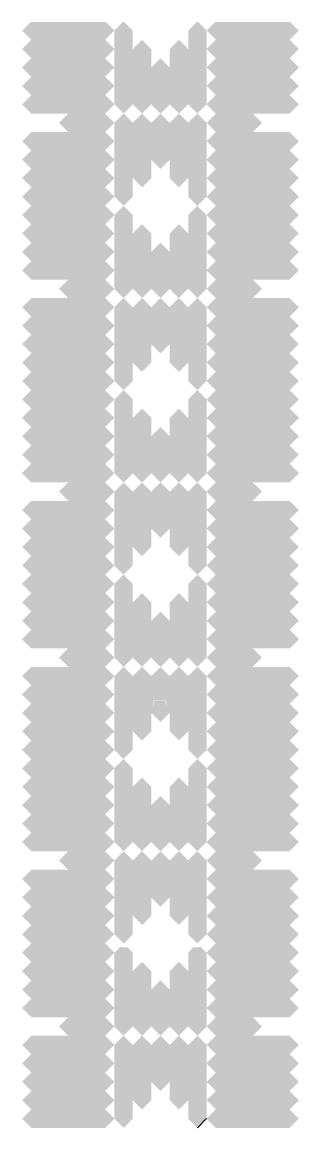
# Model space of a CAD drawing. Header units: millimetres. Extents: x 56222 to 3066687, y -650199 to -121287.
# Drawn here: x 156271 to 156300.6, y -180725.2 to -180607.2 of the extents above; entities that cross this region are included whole.
import ezdxf

# ---------------------------------------------------------------- set-up
doc = ezdxf.new("R2010")
doc.units = ezdxf.units.MM
doc.header["$MEASUREMENT"] = 0
doc.layers.add('XX~SLAB ( BEAM )~ ( DIM )', color=7, linetype='Continuous', lineweight=9)

msp = doc.modelspace()

# ---------------------------------------------------------------- hatches: boundary and pattern name
at = {"layer": 'XX~SLAB ( BEAM )~ ( DIM )', "linetype": 'Continuous', "lineweight": 25, "true_color": 0x99371e, "transparency": 33554531}
h = msp.add_hatch(color=24, dxfattribs=at)
h.dxf.hatch_style = 1
h.paths.add_polyline_path([(156280.885, -180608.089), (156279.981, -180607.185), (156271.949, -180607.185), (156271.045, -180608.089), (156272.029, -180609.073), (156279.901, -180609.073)])
h.paths.add_polyline_path([(156279.901, -180609.073), (156272.029, -180609.073), (156271.045, -180610.057), (156272.029, -180611.041), (156279.901, -180611.041), (156280.885, -180610.057)])
h.paths.add_polyline_path([(156280.885, -180612.025), (156279.901, -180611.041), (156272.029, -180611.041), (156271.045, -180612.025), (156272.029, -180613.009), (156279.901, -180613.009)])
h.paths.add_polyline_path([(156279.901, -180613.009), (156272.029, -180613.009), (156271.045, -180613.993), (156272.029, -180614.977), (156279.901, -180614.977), (156280.885, -180613.993)])
h.paths.add_polyline_path([(156279.901, -180614.977), (156272.029, -180614.977), (156271.045, -180615.961), (156272.029, -180616.945), (156279.901, -180616.945), (156280.885, -180615.961)])
h.paths.add_polyline_path([(156280.885, -180617.929), (156279.901, -180616.945), (156275.965, -180616.945), (156274.981, -180617.929), (156275.965, -180618.913), (156279.901, -180618.913)])
h.paths.add_polyline_path([(156279.901, -180618.913), (156272.029, -180618.913), (156271.045, -180619.897), (156272.029, -180620.881), (156279.901, -180620.881), (156280.885, -180619.897)])
h.paths.add_polyline_path([(156280.885, -180621.865), (156279.901, -180620.881), (156272.029, -180620.881), (156271.045, -180621.865), (156272.029, -180622.849), (156279.901, -180622.849)])
h.paths.add_polyline_path([(156279.901, -180622.849), (156272.029, -180622.849), (156271.045, -180623.833), (156272.029, -180624.817), (156279.901, -180624.817), (156280.885, -180623.833)])
h.paths.add_polyline_path([(156280.885, -180625.801), (156279.901, -180624.817), (156272.029, -180624.817), (156271.045, -180625.801), (156272.029, -180626.785), (156279.901, -180626.785)])
h.paths.add_polyline_path([(156280.885, -180627.769), (156279.901, -180626.785), (156272.029, -180626.785), (156271.045, -180627.769), (156272.029, -180628.753), (156279.901, -180628.753)])
h.paths.add_polyline_path([(156280.885, -180629.737), (156279.901, -180628.753), (156272.029, -180628.753), (156271.045, -180629.737), (156272.029, -180630.721), (156279.901, -180630.721)])
h.paths.add_polyline_path([(156280.885, -180631.705), (156279.901, -180630.721), (156272.029, -180630.721), (156271.045, -180631.705), (156272.029, -180632.689), (156279.901, -180632.689)])
h.paths.add_polyline_path([(156279.901, -180632.689), (156272.029, -180632.689), (156271.045, -180633.673), (156272.029, -180634.657), (156279.901, -180634.657), (156280.885, -180633.673)])
h.paths.add_polyline_path([(156279.901, -180634.657), (156275.965, -180634.657), (156274.981, -180635.641), (156275.965, -180636.625), (156279.901, -180636.625), (156280.885, -180635.641)])
h.paths.add_polyline_path([(156279.901, -180636.625), (156272.029, -180636.625), (156271.045, -180637.609), (156272.029, -180638.593), (156279.901, -180638.593), (156280.885, -180637.609)])
h.paths.add_polyline_path([(156279.901, -180638.593), (156272.029, -180638.593), (156271.045, -180639.577), (156272.029, -180640.561), (156279.901, -180640.561), (156280.885, -180639.577)])
h.paths.add_polyline_path([(156279.901, -180640.561), (156272.029, -180640.561), (156271.045, -180641.545), (156272.029, -180642.529), (156279.901, -180642.529), (156280.885, -180641.545)])
h.paths.add_polyline_path([(156279.901, -180642.529), (156272.029, -180642.529), (156271.045, -180643.513), (156272.029, -180644.497), (156279.901, -180644.497), (156280.885, -180643.513)])
h.paths.add_polyline_path([(156279.901, -180644.497), (156272.029, -180644.497), (156271.045, -180645.481), (156272.029, -180646.465), (156279.901, -180646.465), (156280.885, -180645.481)])
h.paths.add_polyline_path([(156279.901, -180646.465), (156272.029, -180646.465), (156271.045, -180647.449), (156272.029, -180648.433), (156279.901, -180648.433), (156280.885, -180647.449)])
h.paths.add_polyline_path([(156279.901, -180648.433), (156272.029, -180648.433), (156271.045, -180649.417), (156272.029, -180650.401), (156279.901, -180650.401), (156280.885, -180649.417)])
h.paths.add_polyline_path([(156280.885, -180651.385), (156279.901, -180650.401), (156272.029, -180650.401), (156271.045, -180651.385), (156272.029, -180652.369), (156279.901, -180652.369)])
h.paths.add_polyline_path([(156280.885, -180653.353), (156279.901, -180652.369), (156272.029, -180652.369), (156271.045, -180653.353), (156272.029, -180654.337), (156279.901, -180654.337)])
h.paths.add_polyline_path([(156280.885, -180655.321), (156279.901, -180654.337), (156272.029, -180654.337), (156271.045, -180655.321), (156272.029, -180656.305), (156279.901, -180656.305)])
h.paths.add_polyline_path([(156279.901, -180656.305), (156275.965, -180656.305), (156274.981, -180657.289), (156275.965, -180658.273), (156279.901, -180658.273), (156280.885, -180657.289)])
h.paths.add_polyline_path([(156280.885, -180659.257), (156279.901, -180658.273), (156272.029, -180658.273), (156271.045, -180659.257), (156272.029, -180660.241), (156279.901, -180660.241)])
h.paths.add_polyline_path([(156280.885, -180661.225), (156279.901, -180660.241), (156272.029, -180660.241), (156271.045, -180661.225), (156272.029, -180662.209), (156279.901, -180662.209)])
h.paths.add_polyline_path([(156280.885, -180663.193), (156279.901, -180662.209), (156272.029, -180662.209), (156271.045, -180663.193), (156272.029, -180664.177), (156279.901, -180664.177)])
h.paths.add_polyline_path([(156280.885, -180665.161), (156279.901, -180664.177), (156272.029, -180664.177), (156271.045, -180665.161), (156272.029, -180666.145), (156279.901, -180666.145)])
h.paths.add_polyline_path([(156280.885, -180667.129), (156279.901, -180666.145), (156272.029, -180666.145), (156271.045, -180667.129), (156272.029, -180668.113), (156279.901, -180668.113)])
h.paths.add_polyline_path([(156279.901, -180668.113), (156272.029, -180668.113), (156271.045, -180669.097), (156272.029, -180670.081), (156279.901, -180670.081), (156280.885, -180669.097)])
h.paths.add_polyline_path([(156280.885, -180671.065), (156279.901, -180670.081), (156272.029, -180670.081), (156271.045, -180671.065), (156272.029, -180672.049), (156279.901, -180672.049)])
h.paths.add_polyline_path([(156279.901, -180672.049), (156272.029, -180672.049), (156271.045, -180673.033), (156272.029, -180674.017), (156279.901, -180674.017), (156280.885, -180673.033)])
h.paths.add_polyline_path([(156280.885, -180675.001), (156279.901, -180674.017), (156275.965, -180674.017), (156274.981, -180675.001), (156275.965, -180675.985), (156279.901, -180675.985)])
h.paths.add_polyline_path([(156279.901, -180675.985), (156272.029, -180675.985), (156271.045, -180676.969), (156272.029, -180677.953), (156279.901, -180677.953), (156280.885, -180676.969)])
h.paths.add_polyline_path([(156280.885, -180678.937), (156279.901, -180677.953), (156272.029, -180677.953), (156271.045, -180678.937), (156272.029, -180679.921), (156279.901, -180679.921)])
h.paths.add_polyline_path([(156279.901, -180679.921), (156272.029, -180679.921), (156271.045, -180680.905), (156272.029, -180681.889), (156279.901, -180681.889), (156280.885, -180680.905)])
h.paths.add_polyline_path([(156279.901, -180681.889), (156272.029, -180681.889), (156271.045, -180682.873), (156272.029, -180683.857), (156279.901, -180683.857), (156280.885, -180682.873)])
h.paths.add_polyline_path([(156280.885, -180684.841), (156279.901, -180683.857), (156272.029, -180683.857), (156271.045, -180684.841), (156272.029, -180685.825), (156279.901, -180685.825)])
h.paths.add_polyline_path([(156279.901, -180685.825), (156272.029, -180685.825), (156271.045, -180686.809), (156272.029, -180687.793), (156279.901, -180687.793), (156280.885, -180686.809)])
h.paths.add_polyline_path([(156279.901, -180687.793), (156272.029, -180687.793), (156271.045, -180688.777), (156272.029, -180689.761), (156276.211, -180689.761), (156276.211, -180689.683, -0.4142136), (156276.711, -180689.183), (156280.479, -180689.183), (156280.885, -180688.777)])
h.paths.add_polyline_path([(156280.479, -180689.183), (156276.711, -180689.183, 0.4142136), (156276.211, -180689.683), (156276.211, -180689.761), (156279.901, -180689.761)], flags=17)
h.paths.add_polyline_path([(156279.901, -180689.761), (156276.211, -180689.761), (156276.211, -180691.729), (156279.901, -180691.729), (156280.885, -180690.745)])
h.paths.add_polyline_path([(156276.211, -180689.761), (156272.029, -180689.761), (156271.045, -180690.745), (156272.029, -180691.729), (156276.211, -180691.729)])
h.paths.add_polyline_path([(156279.901, -180691.729), (156276.211, -180691.729), (156276.211, -180693.697), (156279.901, -180693.697), (156280.885, -180692.713)])
h.paths.add_polyline_path([(156276.211, -180691.729), (156272.029, -180691.729), (156271.045, -180692.713), (156272.029, -180693.697), (156276.211, -180693.697)])
h.paths.add_polyline_path([(156279.901, -180693.697), (156276.211, -180693.697), (156276.211, -180694.185), (156280.389, -180694.185)])
h.paths.add_polyline_path([(156276.211, -180693.697), (156272.029, -180693.697), (156271.541, -180694.185), (156276.211, -180694.185)])
h.paths.add_polyline_path([(156280.885, -180694.681), (156280.389, -180694.185), (156276.211, -180694.185), (156271.541, -180694.185), (156271.045, -180694.681), (156271.549, -180695.185), (156280.381, -180695.185)])
h.paths.add_polyline_path([(156280.381, -180695.185), (156271.549, -180695.185), (156272.029, -180695.665), (156279.901, -180695.665)])
h.paths.add_polyline_path([(156280.885, -180696.649), (156279.901, -180695.665), (156275.965, -180695.665), (156274.981, -180696.649), (156275.965, -180697.633), (156279.901, -180697.633)])
h.paths.add_polyline_path([(156280.885, -180698.617), (156279.901, -180697.633), (156272.029, -180697.633), (156271.045, -180698.617), (156272.029, -180699.601), (156279.901, -180699.601)])
h.paths.add_polyline_path([(156279.901, -180699.601), (156272.029, -180699.601), (156271.045, -180700.585), (156272.029, -180701.569), (156279.901, -180701.569), (156280.885, -180700.585)])
h.paths.add_polyline_path([(156280.885, -180702.553), (156279.901, -180701.569), (156272.029, -180701.569), (156271.045, -180702.553), (156272.029, -180703.537), (156279.901, -180703.537)])
h.paths.add_polyline_path([(156278.945, -180704.299), (156280.607, -180704.299, -0.0086637), (156280.615, -180704.25), (156279.901, -180703.537), (156272.029, -180703.537), (156271.045, -180704.521), (156272.029, -180705.505), (156279.901, -180705.505), (156280.62, -180704.786, -0.0136585), (156280.607, -180704.709), (156278.945, -180704.709)])
h.paths.add_polyline_path([(156279.901, -180705.505), (156272.029, -180705.505), (156271.045, -180706.489), (156272.029, -180707.473), (156279.901, -180707.473), (156280.885, -180706.489)])
h.paths.add_polyline_path([(156280.885, -180708.457), (156279.901, -180707.473), (156272.029, -180707.473), (156271.045, -180708.457), (156272.029, -180709.441), (156279.901, -180709.441)])
h.paths.add_polyline_path([(156279.901, -180709.441), (156272.029, -180709.441), (156271.045, -180710.425), (156272.029, -180711.409), (156279.901, -180711.409), (156280.885, -180710.425)])
h.paths.add_polyline_path([(156282.853, -180608.089), (156281.949, -180607.185), (156281.789, -180607.185), (156280.885, -180608.089), (156280.885, -180615.961), (156281.869, -180616.945), (156282.853, -180615.961)])
h.paths.add_polyline_path([(156284.821, -180610.057), (156283.837, -180609.073), (156282.853, -180610.057), (156282.853, -180615.961), (156283.837, -180616.945), (156284.821, -180615.961)])
h.paths.add_polyline_path([(156286.789, -180612.025), (156285.805, -180611.041), (156284.821, -180612.025), (156284.821, -180615.961), (156285.805, -180616.945), (156286.789, -180615.961)])
h.paths.add_polyline_path([(156288.757, -180610.057), (156287.773, -180609.073), (156286.789, -180610.057), (156286.789, -180615.961), (156287.773, -180616.945), (156288.757, -180615.961)])
h.paths.add_polyline_path([(156290.725, -180608.089), (156289.821, -180607.185), (156289.661, -180607.185), (156288.757, -180608.089), (156288.757, -180615.961), (156289.741, -180616.945), (156290.725, -180615.961)])
h.paths.add_polyline_path([(156299.661, -180607.185), (156291.629, -180607.185), (156290.725, -180608.089), (156291.709, -180609.073), (156299.581, -180609.073), (156300.565, -180608.089)])
h.paths.add_polyline_path([(156300.565, -180610.057), (156299.581, -180609.073), (156291.709, -180609.073), (156290.725, -180610.057), (156291.709, -180611.041), (156299.581, -180611.041)])
h.paths.add_polyline_path([(156299.581, -180611.041), (156291.709, -180611.041), (156290.725, -180612.025), (156291.709, -180613.009), (156299.581, -180613.009), (156300.565, -180612.025)])
h.paths.add_polyline_path([(156300.565, -180613.993), (156299.581, -180613.009), (156291.709, -180613.009), (156290.725, -180613.993), (156291.709, -180614.977), (156299.581, -180614.977)])
h.paths.add_polyline_path([(156299.581, -180614.977), (156291.709, -180614.977), (156290.725, -180615.961), (156291.709, -180616.945), (156299.581, -180616.945), (156300.565, -180615.961)])
h.paths.add_polyline_path([(156295.645, -180616.945), (156291.709, -180616.945), (156290.725, -180617.929), (156291.709, -180618.913), (156295.645, -180618.913), (156296.629, -180617.929)])
h.paths.add_polyline_path([(156300.565, -180619.897), (156299.581, -180618.913), (156291.709, -180618.913), (156290.725, -180619.897), (156291.709, -180620.881), (156299.581, -180620.881)])
h.paths.add_polyline_path([(156299.581, -180620.881), (156291.709, -180620.881), (156290.725, -180621.865), (156291.709, -180622.849), (156299.581, -180622.849), (156300.565, -180621.865)])
h.paths.add_polyline_path([(156299.581, -180622.849), (156291.709, -180622.849), (156290.725, -180623.833), (156291.709, -180624.817), (156299.581, -180624.817), (156300.565, -180623.833)])
h.paths.add_polyline_path([(156290.725, -180617.929), (156289.741, -180616.945), (156288.757, -180617.929), (156288.757, -180625.801), (156289.741, -180626.785), (156290.725, -180625.801)])
h.paths.add_polyline_path([(156288.757, -180617.929), (156287.773, -180616.945), (156286.789, -180617.929), (156286.789, -180623.833), (156287.773, -180624.817), (156288.757, -180623.833)])
h.paths.add_polyline_path([(156286.789, -180617.929), (156285.805, -180616.945), (156284.821, -180617.929), (156284.821, -180621.865), (156285.805, -180622.849), (156286.789, -180621.865)])
h.paths.add_polyline_path([(156284.821, -180617.929), (156283.837, -180616.945), (156282.853, -180617.929), (156282.853, -180623.833), (156283.837, -180624.817), (156284.821, -180623.833)])
h.paths.add_polyline_path([(156282.853, -180617.929), (156281.869, -180616.945), (156280.885, -180617.929), (156280.885, -180625.801), (156281.869, -180626.785), (156282.853, -180625.801)])
h.paths.add_polyline_path([(156282.853, -180627.769), (156281.869, -180626.785), (156280.885, -180627.769), (156280.885, -180635.641), (156281.869, -180636.625), (156282.853, -180635.641)])
h.paths.add_polyline_path([(156284.821, -180629.737), (156283.837, -180628.753), (156282.853, -180629.737), (156282.853, -180635.641), (156283.837, -180636.625), (156284.821, -180635.641)])
h.paths.add_polyline_path([(156286.789, -180631.705), (156285.805, -180630.721), (156284.821, -180631.705), (156284.821, -180635.641), (156285.805, -180636.625), (156286.789, -180635.641)])
h.paths.add_polyline_path([(156288.757, -180629.737), (156287.773, -180628.753), (156286.789, -180629.737), (156286.789, -180635.641), (156287.773, -180636.625), (156288.757, -180635.641)])
h.paths.add_polyline_path([(156290.725, -180627.769), (156289.741, -180626.785), (156288.757, -180627.769), (156288.757, -180635.641), (156289.741, -180636.625), (156290.725, -180635.641)])
h.paths.add_polyline_path([(156300.565, -180625.801), (156299.581, -180624.817), (156291.709, -180624.817), (156290.725, -180625.801), (156291.709, -180626.785), (156299.581, -180626.785)])
h.paths.add_polyline_path([(156299.581, -180626.785), (156291.709, -180626.785), (156290.725, -180627.769), (156291.709, -180628.753), (156299.581, -180628.753), (156300.565, -180627.769)])
h.paths.add_polyline_path([(156300.565, -180629.737), (156299.581, -180628.753), (156291.709, -180628.753), (156290.725, -180629.737), (156291.709, -180630.721), (156299.581, -180630.721)])
h.paths.add_polyline_path([(156299.581, -180630.721), (156291.709, -180630.721), (156290.725, -180631.705), (156291.709, -180632.689), (156299.581, -180632.689), (156300.565, -180631.705)])
h.paths.add_polyline_path([(156299.581, -180632.689), (156291.709, -180632.689), (156290.725, -180633.673), (156291.709, -180634.657), (156299.581, -180634.657), (156300.565, -180633.673)])
h.paths.add_polyline_path([(156295.645, -180634.657), (156291.709, -180634.657), (156290.725, -180635.641), (156291.709, -180636.625), (156295.645, -180636.625), (156296.629, -180635.641)])
h.paths.add_polyline_path([(156299.581, -180636.625), (156291.709, -180636.625), (156290.725, -180637.609), (156291.709, -180638.593), (156299.581, -180638.593), (156300.565, -180637.609)])
h.paths.add_polyline_path([(156290.725, -180637.609), (156289.741, -180636.625), (156288.757, -180637.609), (156288.757, -180645.481), (156289.741, -180646.465), (156290.725, -180645.481)])
h.paths.add_polyline_path([(156288.757, -180637.609), (156287.773, -180636.625), (156286.789, -180637.609), (156286.789, -180643.513), (156287.773, -180644.497), (156288.757, -180643.513)])
h.paths.add_polyline_path([(156286.789, -180637.609), (156285.805, -180636.625), (156284.821, -180637.609), (156284.821, -180641.545), (156285.805, -180642.529), (156286.789, -180641.545)])
h.paths.add_polyline_path([(156284.821, -180637.609), (156283.837, -180636.625), (156282.853, -180637.609), (156282.853, -180643.513), (156283.837, -180644.497), (156284.821, -180643.513)])
h.paths.add_polyline_path([(156282.853, -180637.609), (156281.869, -180636.625), (156280.885, -180637.609), (156280.885, -180645.481), (156281.869, -180646.465), (156282.853, -180645.481)])
h.paths.add_polyline_path([(156282.853, -180647.449), (156281.869, -180646.465), (156280.885, -180647.449), (156280.885, -180655.321), (156281.869, -180656.305), (156282.853, -180655.321)])
h.paths.add_polyline_path([(156284.821, -180649.417), (156283.837, -180648.433), (156282.853, -180649.417), (156282.853, -180655.321), (156283.837, -180656.305), (156284.821, -180655.321)])
h.paths.add_polyline_path([(156286.789, -180651.385), (156285.805, -180650.401), (156284.821, -180651.385), (156284.821, -180655.321), (156285.805, -180656.305), (156286.789, -180655.321)])
h.paths.add_polyline_path([(156288.757, -180649.417), (156287.773, -180648.433), (156286.789, -180649.417), (156286.789, -180655.321), (156287.773, -180656.305), (156288.757, -180655.321)])
h.paths.add_polyline_path([(156290.725, -180647.449), (156289.741, -180646.465), (156288.757, -180647.449), (156288.757, -180655.321), (156289.741, -180656.305), (156290.725, -180655.321)])
h.paths.add_polyline_path([(156300.565, -180639.577), (156299.581, -180638.593), (156291.709, -180638.593), (156290.725, -180639.577), (156291.709, -180640.561), (156299.581, -180640.561)])
h.paths.add_polyline_path([(156300.565, -180641.545), (156299.581, -180640.561), (156291.709, -180640.561), (156290.725, -180641.545), (156291.709, -180642.529), (156299.581, -180642.529)])
h.paths.add_polyline_path([(156299.581, -180642.529), (156291.709, -180642.529), (156290.725, -180643.513), (156291.709, -180644.497), (156299.581, -180644.497), (156300.565, -180643.513)])
h.paths.add_polyline_path([(156299.581, -180644.497), (156291.709, -180644.497), (156290.725, -180645.481), (156291.709, -180646.465), (156299.581, -180646.465), (156300.565, -180645.481)])
h.paths.add_polyline_path([(156299.581, -180646.465), (156291.709, -180646.465), (156290.725, -180647.449), (156291.709, -180648.433), (156299.581, -180648.433), (156300.565, -180647.449)])
h.paths.add_polyline_path([(156299.581, -180648.433), (156291.709, -180648.433), (156290.725, -180649.417), (156291.709, -180650.401), (156299.581, -180650.401), (156300.565, -180649.417)])
h.paths.add_polyline_path([(156300.565, -180651.385), (156299.581, -180650.401), (156291.709, -180650.401), (156290.725, -180651.385), (156291.709, -180652.369), (156299.581, -180652.369)])
h.paths.add_polyline_path([(156300.565, -180653.353), (156299.581, -180652.369), (156291.709, -180652.369), (156290.725, -180653.353), (156291.709, -180654.337), (156299.581, -180654.337)])
h.paths.add_polyline_path([(156299.581, -180654.337), (156291.709, -180654.337), (156290.725, -180655.321), (156291.709, -180656.305), (156299.581, -180656.305), (156300.565, -180655.321)])
h.paths.add_polyline_path([(156296.629, -180657.289), (156295.645, -180656.305), (156291.709, -180656.305), (156290.725, -180657.289), (156291.709, -180658.273), (156295.645, -180658.273)])
h.paths.add_polyline_path([(156290.725, -180657.289), (156289.741, -180656.305), (156288.757, -180657.289), (156288.757, -180665.161), (156289.741, -180666.145), (156290.725, -180665.161)])
h.paths.add_polyline_path([(156288.757, -180657.289), (156287.773, -180656.305), (156286.789, -180657.289), (156286.789, -180663.193), (156287.773, -180664.177), (156288.757, -180663.193)])
h.paths.add_polyline_path([(156286.789, -180657.289), (156285.805, -180656.305), (156284.821, -180657.289), (156284.821, -180661.225), (156285.805, -180662.209), (156286.789, -180661.225)])
h.paths.add_polyline_path([(156284.821, -180657.289), (156283.837, -180656.305), (156282.853, -180657.289), (156282.853, -180663.193), (156283.837, -180664.177), (156284.821, -180663.193)])
h.paths.add_polyline_path([(156282.853, -180657.289), (156281.869, -180656.305), (156280.885, -180657.289), (156280.885, -180665.161), (156281.869, -180666.145), (156282.853, -180665.161)])
h.paths.add_polyline_path([(156282.853, -180667.129), (156281.869, -180666.145), (156280.885, -180667.129), (156280.885, -180675.001), (156281.869, -180675.985), (156282.853, -180675.001)])
h.paths.add_polyline_path([(156284.821, -180669.097), (156283.837, -180668.113), (156282.853, -180669.097), (156282.853, -180675.001), (156283.837, -180675.985), (156284.821, -180675.001)])
h.paths.add_polyline_path([(156286.789, -180671.065), (156285.805, -180670.081), (156284.821, -180671.065), (156284.821, -180675.001), (156285.805, -180675.985), (156286.789, -180675.001)])
h.paths.add_polyline_path([(156288.757, -180669.097), (156287.773, -180668.113), (156286.789, -180669.097), (156286.789, -180675.001), (156287.773, -180675.985), (156288.757, -180675.001)])
h.paths.add_polyline_path([(156290.725, -180667.129), (156289.741, -180666.145), (156288.757, -180667.129), (156288.757, -180675.001), (156289.741, -180675.985), (156290.725, -180675.001)])
h.paths.add_polyline_path([(156300.565, -180659.257), (156299.581, -180658.273), (156291.709, -180658.273), (156290.725, -180659.257), (156291.709, -180660.241), (156299.581, -180660.241)])
h.paths.add_polyline_path([(156299.581, -180662.209), (156291.709, -180662.209), (156290.725, -180663.193), (156291.709, -180664.177), (156299.581, -180664.177), (156300.565, -180663.193)])
h.paths.add_polyline_path([(156300.565, -180661.225), (156299.581, -180660.241), (156291.709, -180660.241), (156290.725, -180661.225), (156291.709, -180662.209), (156299.581, -180662.209)])
h.paths.add_polyline_path([(156299.581, -180664.177), (156291.709, -180664.177), (156290.725, -180665.161), (156291.709, -180666.145), (156299.581, -180666.145), (156300.565, -180665.161)])
h.paths.add_polyline_path([(156300.565, -180667.129), (156299.581, -180666.145), (156291.709, -180666.145), (156290.725, -180667.129), (156291.709, -180668.113), (156299.581, -180668.113)])
h.paths.add_polyline_path([(156300.565, -180669.097), (156299.581, -180668.113), (156291.709, -180668.113), (156290.725, -180669.097), (156291.709, -180670.081), (156299.581, -180670.081)])
h.paths.add_polyline_path([(156299.581, -180670.081), (156291.709, -180670.081), (156290.725, -180671.065), (156291.709, -180672.049), (156299.581, -180672.049), (156300.565, -180671.065)])
h.paths.add_polyline_path([(156300.565, -180673.033), (156299.581, -180672.049), (156291.709, -180672.049), (156290.725, -180673.033), (156291.709, -180674.017), (156299.581, -180674.017)])
h.paths.add_polyline_path([(156295.645, -180674.017), (156291.709, -180674.017), (156290.725, -180675.001), (156291.709, -180675.985), (156295.645, -180675.985), (156296.629, -180675.001)])
h.paths.add_polyline_path([(156299.581, -180675.985), (156291.709, -180675.985), (156290.725, -180676.969), (156291.709, -180677.953), (156299.581, -180677.953), (156300.565, -180676.969)])
h.paths.add_polyline_path([(156300.565, -180678.937), (156299.581, -180677.953), (156291.709, -180677.953), (156290.725, -180678.937), (156291.709, -180679.921), (156299.581, -180679.921)])
h.paths.add_polyline_path([(156299.581, -180679.921), (156291.709, -180679.921), (156290.725, -180680.905), (156291.709, -180681.889), (156299.581, -180681.889), (156300.565, -180680.905)])
h.paths.add_polyline_path([(156299.581, -180681.889), (156291.709, -180681.889), (156290.725, -180682.873), (156291.709, -180683.857), (156299.581, -180683.857), (156300.565, -180682.873)])
h.paths.add_polyline_path([(156299.581, -180683.857), (156291.709, -180683.857), (156290.725, -180684.841), (156291.709, -180685.825), (156299.581, -180685.825), (156300.565, -180684.841)])
h.paths.add_polyline_path([(156290.725, -180676.969), (156289.741, -180675.985), (156288.757, -180676.969), (156288.757, -180684.841), (156289.741, -180685.825), (156290.725, -180684.841)])
h.paths.add_polyline_path([(156288.757, -180676.969), (156287.773, -180675.985), (156286.789, -180676.969), (156286.789, -180682.873), (156287.773, -180683.857), (156288.757, -180682.873)])
h.paths.add_polyline_path([(156286.789, -180676.969), (156285.805, -180675.985), (156284.821, -180676.969), (156284.821, -180680.905), (156285.805, -180681.889), (156286.789, -180680.905)])
h.paths.add_polyline_path([(156286.336, -180680.956), (156286.335, -180680.968), (156286.37, -180680.968), (156286.388, -180680.956)], flags=16)
h.paths.add_polyline_path([(156286.37, -180680.968), (156286.353, -180680.971, 0.2626971), (156286.402, -180680.962), (156286.402, -180680.954, -0.2017647)], flags=16)
h.paths.add_polyline_path([(156285.067, -180680.956), (156285.067, -180680.956), (156285.066, -180680.926, 0.9772526)], flags=16)
h.paths.add_polyline_path([(156286.402, -180680.317, 0.0136541), (156286.402, -180680.316), (156286.366, -180679.656), (156286.366, -180679.656, 0.4131016), (156286.351, -180679.641), (156285.103, -180679.641, 1.0019009), (156285.103, -180679.67), (156285.088, -180679.656), (156285.052, -180680.316, 0.0136541), (156285.052, -180680.317), (156285.039, -180680.922, 0.4142136), (156285.085, -180680.968), (156285.12, -180680.974), (156285.085, -180680.968, -0.1370041), (156285.061, -180680.961, -0.9787493), (156285.032, -180680.961), (156285.032, -180679.584), (156286.423, -180679.584)], flags=16)
h.paths.add_polyline_path([(156286.415, -180679.612, -0.1282465), (156286.421, -180679.637), (156286.421, -180680.922), (156286.415, -180680.922), (156286.415, -180679.637, 0.4142136), (156286.37, -180679.592), (156285.085, -180679.592, 0.4142136), (156285.039, -180679.637), (156285.033, -180680.922), (156285.039, -180679.637, -0.1370041), (156285.046, -180679.614, -1.7434418), (156285.059, -180679.592, -0.1282465), (156285.085, -180679.586), (156286.37, -180679.592, -0.1370041), (156286.393, -180679.598, -1.7434418)], flags=16)
h.paths.add_polyline_path([(156284.821, -180676.969), (156283.837, -180675.985), (156282.853, -180676.969), (156282.853, -180682.873), (156283.837, -180683.857), (156284.821, -180682.873)])
h.paths.add_polyline_path([(156282.853, -180676.969), (156281.869, -180675.985), (156280.885, -180676.969), (156280.885, -180684.841), (156281.869, -180685.825), (156282.853, -180684.841)])
h.paths.add_polyline_path([(156282.853, -180686.809), (156281.869, -180685.825), (156280.885, -180686.809), (156280.885, -180689.183), (156282.853, -180689.183)])
h.paths.add_polyline_path([(156283.837, -180687.793), (156282.853, -180688.777), (156282.853, -180689.183), (156284.821, -180689.183), (156284.821, -180688.777)])
h.paths.add_polyline_path([(156284.821, -180689.183), (156282.853, -180689.183), (156282.853, -180694.185), (156284.821, -180694.185)])
h.paths.add_polyline_path([(156282.853, -180689.183), (156280.885, -180689.183), (156280.885, -180694.185), (156282.853, -180694.185)])
h.paths.add_polyline_path([(156286.789, -180690.745), (156285.805, -180689.761), (156284.821, -180690.745), (156284.821, -180694.185), (156286.789, -180694.185)])
h.paths.add_polyline_path([(156288.757, -180689.183), (156286.789, -180689.183), (156286.789, -180694.185), (156288.757, -180694.185)])
h.paths.add_polyline_path([(156287.773, -180687.793), (156286.789, -180688.777), (156286.789, -180689.183), (156288.757, -180689.183), (156288.757, -180688.777)])
h.paths.add_polyline_path([(156290.725, -180686.809), (156289.741, -180685.825), (156288.757, -180686.809), (156288.757, -180689.183), (156290.725, -180689.183)])
h.paths.add_polyline_path([(156290.725, -180689.183), (156288.757, -180689.183), (156288.757, -180694.185), (156290.725, -180694.185)])
h.paths.add_polyline_path([(156299.581, -180685.825), (156291.709, -180685.825), (156290.725, -180686.809), (156291.709, -180687.793), (156299.581, -180687.793), (156300.565, -180686.809)])
h.paths.add_polyline_path([(156300.565, -180688.777), (156299.581, -180687.793), (156291.709, -180687.793), (156290.725, -180688.777), (156291.131, -180689.183), (156294.744, -180689.183, -0.4142136), (156295.244, -180689.683), (156295.244, -180689.761), (156299.581, -180689.761)])
h.paths.add_polyline_path([(156294.744, -180689.183), (156291.131, -180689.183), (156291.709, -180689.761), (156295.244, -180689.761), (156295.244, -180689.683, 0.4142136)], flags=17)
h.paths.add_polyline_path([(156295.244, -180689.761), (156291.709, -180689.761), (156290.725, -180690.745), (156291.709, -180691.729), (156295.244, -180691.729)])
h.paths.add_polyline_path([(156300.565, -180690.745), (156299.581, -180689.761), (156295.244, -180689.761), (156295.244, -180691.729), (156299.581, -180691.729)])
h.paths.add_polyline_path([(156299.581, -180691.729), (156295.244, -180691.729), (156295.244, -180693.697), (156299.581, -180693.697), (156300.565, -180692.713)])
h.paths.add_polyline_path([(156295.244, -180691.729), (156291.709, -180691.729), (156290.725, -180692.713), (156291.709, -180693.697), (156295.244, -180693.697)])
h.paths.add_polyline_path([(156295.244, -180693.697), (156291.709, -180693.697), (156291.221, -180694.185), (156295.244, -180694.185)])
h.paths.add_polyline_path([(156299.581, -180693.697), (156295.244, -180693.697), (156295.244, -180694.185), (156300.069, -180694.185)])
h.paths.add_polyline_path([(156300.069, -180694.185), (156291.221, -180694.185), (156290.725, -180694.681), (156291.229, -180695.185), (156300.061, -180695.185), (156300.565, -180694.681)])
h.paths.add_polyline_path([(156288.757, -180694.681), (156288.757, -180694.185), (156286.789, -180694.185), (156286.789, -180694.681), (156287.293, -180695.185), (156288.253, -180695.185)])
h.paths.add_polyline_path([(156288.253, -180695.185), (156287.293, -180695.185), (156287.773, -180695.665)])
h.paths.add_polyline_path([(156290.725, -180694.681), (156290.725, -180694.185), (156288.757, -180694.185), (156288.757, -180694.681), (156289.261, -180695.185), (156290.221, -180695.185)])
h.paths.add_polyline_path([(156290.221, -180695.185), (156289.261, -180695.185), (156289.741, -180695.665)])
h.paths.add_polyline_path([(156286.789, -180694.681), (156286.789, -180694.185), (156284.821, -180694.185), (156284.821, -180694.681), (156285.325, -180695.185), (156286.285, -180695.185)])
h.paths.add_polyline_path([(156286.285, -180695.185), (156285.325, -180695.185), (156285.805, -180695.665)])
h.paths.add_polyline_path([(156284.821, -180694.681), (156284.821, -180694.185), (156282.853, -180694.185), (156282.853, -180694.681), (156283.357, -180695.185), (156284.317, -180695.185)])
h.paths.add_polyline_path([(156284.317, -180695.185), (156283.357, -180695.185), (156283.837, -180695.665)])
h.paths.add_polyline_path([(156282.853, -180694.681), (156282.853, -180694.185), (156280.885, -180694.185), (156280.885, -180694.681), (156281.389, -180695.185), (156282.349, -180695.185)])
h.paths.add_polyline_path([(156282.349, -180695.185), (156281.389, -180695.185), (156281.869, -180695.665)])
h.paths.add_polyline_path([(156282.853, -180696.649), (156281.869, -180695.665), (156280.885, -180696.649), (156280.885, -180703.637, -0.4054392), (156282.853, -180703.343)])
h.paths.add_polyline_path([(156284.821, -180696.649), (156283.837, -180695.665), (156282.853, -180696.649), (156282.853, -180702.553), (156283.837, -180703.537), (156284.821, -180702.553)])
h.paths.add_polyline_path([(156286.491, -180696.35), (156285.805, -180695.665), (156284.98, -180696.49), (156285.008, -180700.772), (156285.805, -180701.569), (156286.52, -180700.854)])
h.paths.add_polyline_path([(156286.789, -180696.649), (156286.491, -180696.35), (156286.52, -180700.854), (156286.789, -180700.585)])
h.paths.add_polyline_path([(156284.98, -180696.49), (156284.821, -180696.649), (156284.821, -180700.585), (156285.008, -180700.772)])
h.paths.add_polyline_path([(156288.757, -180696.649), (156287.773, -180695.665), (156286.789, -180696.649), (156286.789, -180702.553), (156287.773, -180703.537), (156288.757, -180702.553)])
h.paths.add_polyline_path([(156290.725, -180696.649), (156289.741, -180695.665), (156288.757, -180696.649), (156288.757, -180703.343, -0.4054392), (156290.725, -180703.637)])
h.paths.add_polyline_path([(156295.645, -180695.665), (156291.709, -180695.665), (156290.725, -180696.649), (156291.709, -180697.633), (156295.645, -180697.633), (156296.629, -180696.649)])
h.paths.add_polyline_path([(156300.061, -180695.185), (156291.229, -180695.185), (156291.709, -180695.665), (156299.581, -180695.665)])
h.paths.add_polyline_path([(156299.581, -180697.633), (156291.709, -180697.633), (156290.725, -180698.617), (156291.709, -180699.601), (156299.581, -180699.601), (156300.565, -180698.617)])
h.paths.add_polyline_path([(156300.565, -180700.585), (156299.581, -180699.601), (156291.709, -180699.601), (156290.725, -180700.585), (156291.709, -180701.569), (156299.581, -180701.569)])
h.paths.add_polyline_path([(156300.565, -180702.553), (156299.581, -180701.569), (156291.709, -180701.569), (156290.725, -180702.553), (156291.709, -180703.537), (156299.581, -180703.537)])
h.paths.add_polyline_path([(156300.565, -180704.521), (156299.581, -180703.537), (156291.709, -180703.537), (156290.995, -180704.25, -0.0086637), (156291.003, -180704.299), (156292.665, -180704.299), (156292.665, -180704.709), (156291.003, -180704.709, -0.0136585), (156290.99, -180704.786), (156291.709, -180705.505), (156299.581, -180705.505)])
h.paths.add_polyline_path([(156299.581, -180705.505), (156291.709, -180705.505), (156290.725, -180706.489), (156291.709, -180707.473), (156299.581, -180707.473), (156300.565, -180706.489)])
h.paths.add_polyline_path([(156299.581, -180707.473), (156291.709, -180707.473), (156290.725, -180708.457), (156291.709, -180709.441), (156299.581, -180709.441), (156300.565, -180708.457)])
h.paths.add_polyline_path([(156300.565, -180710.425), (156299.581, -180709.441), (156291.709, -180709.441), (156290.725, -180710.425), (156291.709, -180711.409), (156299.581, -180711.409)])
h.paths.add_polyline_path([(156299.581, -180711.409), (156291.709, -180711.409), (156290.725, -180712.393), (156291.709, -180713.377), (156299.581, -180713.377), (156300.565, -180712.393)])
h.paths.add_polyline_path([(156295.645, -180713.377), (156291.709, -180713.377), (156290.725, -180714.361), (156291.709, -180715.345), (156295.645, -180715.345), (156296.629, -180714.361)])
h.paths.add_polyline_path([(156290.725, -180706.489), (156290.082, -180705.845, -0.1333291), (156289.336, -180705.91), (156288.757, -180706.489), (156288.757, -180708.457), (156288.757, -180714.361), (156289.741, -180715.345), (156290.725, -180714.361)])
h.paths.add_polyline_path([(156288.757, -180708.457), (156287.773, -180707.473), (156286.789, -180708.457), (156286.789, -180714.361), (156287.773, -180715.345), (156288.757, -180714.361)])
h.paths.add_polyline_path([(156286.789, -180710.425), (156285.805, -180709.441), (156284.821, -180710.425), (156284.821, -180714.361), (156285.805, -180715.345), (156286.789, -180714.361)])
h.paths.add_polyline_path([(156284.821, -180708.457), (156283.837, -180707.473), (156282.853, -180708.457), (156282.853, -180714.361), (156283.837, -180715.345), (156284.821, -180714.361)])
h.paths.add_polyline_path([(156282.853, -180706.489), (156282.274, -180705.91, -0.1333291), (156281.528, -180705.845), (156280.885, -180706.489), (156280.885, -180714.361), (156281.869, -180715.345), (156282.853, -180714.361)])
h.paths.add_polyline_path([(156288.757, -180703.343), (156288.757, -180703.721, -0.6153345), (156290.714, -180704.299), (156290.725, -180704.299), (156290.725, -180703.637, 0.4054392)])
h.paths.add_polyline_path([(156288.757, -180703.721), (156288.757, -180704.521), (156289.741, -180705.505), (156290.537, -180704.709), (156289.589, -180704.709), (156289.589, -180704.299), (156290.714, -180704.299, 0.6153345)])
h.paths.add_polyline_path([(156280.885, -180703.637), (156280.885, -180704.299), (156280.896, -180704.299, -0.6153345), (156282.853, -180703.721), (156282.853, -180703.343, 0.4054392)])
h.paths.add_polyline_path([(156282.853, -180703.721, 0.6153345), (156280.896, -180704.299), (156282.021, -180704.299), (156282.021, -180704.709), (156281.073, -180704.709), (156281.869, -180705.505), (156282.853, -180704.521)])
h.paths.add_polyline_path([(156280.592, -180704.504, -0.0359838), (156280.607, -180704.299), (156278.945, -180704.299), (156278.945, -180704.709), (156280.607, -180704.709, -0.0359838)], flags=17)
h.paths.add_polyline_path([(156280.878, -180704.528, -0.0031607), (156280.878, -180704.513), (156280.663, -180704.299), (156280.607, -180704.299, 0.0359838), (156280.592, -180704.504, 0.0359838), (156280.607, -180704.709), (156280.697, -180704.709)])
h.paths.add_polyline_path([(156282.021, -180704.299), (156280.896, -180704.299, 0.0166492), (156280.885, -180704.375), (156280.885, -180704.521), (156281.073, -180704.709), (156282.021, -180704.709)])
h.paths.add_polyline_path([(156290.725, -180704.521), (156290.725, -180704.375, 0.0166492), (156290.714, -180704.299), (156289.589, -180704.299), (156289.589, -180704.709), (156290.537, -180704.709)])
h.paths.add_polyline_path([(156292.665, -180704.299), (156291.003, -180704.299, -0.0359838), (156291.018, -180704.504, -0.0359838), (156291.003, -180704.709), (156292.665, -180704.709)], flags=17)
h.paths.add_polyline_path([(156291.018, -180704.504, 0.0359838), (156291.003, -180704.299), (156290.947, -180704.299), (156290.732, -180704.513, -0.0031607), (156290.732, -180704.528), (156290.913, -180704.709), (156291.003, -180704.709, 0.0359838)])
h.paths.add_polyline_path([(156291.003, -180704.709), (156290.913, -180704.709), (156290.99, -180704.786, 0.0136585)])
h.paths.add_polyline_path([(156280.697, -180704.709), (156280.607, -180704.709, 0.0136585), (156280.62, -180704.786)])
h.paths.add_polyline_path([(156280.615, -180704.25, 0.0086637), (156280.607, -180704.299), (156280.663, -180704.299)])
h.paths.add_polyline_path([(156300.565, -180724.201), (156299.581, -180723.217), (156291.709, -180723.217), (156290.725, -180724.201), (156291.709, -180725.185), (156299.581, -180725.185)])
h.paths.add_polyline_path([(156300.565, -180722.233), (156299.581, -180721.249), (156291.709, -180721.249), (156290.725, -180722.233), (156291.709, -180723.217), (156299.581, -180723.217)])
h.paths.add_polyline_path([(156300.565, -180720.265), (156299.581, -180719.281), (156291.709, -180719.281), (156290.725, -180720.265), (156291.709, -180721.249), (156299.581, -180721.249)])
h.paths.add_polyline_path([(156290.725, -180718.994), (156288.757, -180718.994), (156288.757, -180724.201), (156289.741, -180725.185), (156290.725, -180724.201)])
h.paths.add_polyline_path([(156288.757, -180718.994), (156286.789, -180718.994), (156286.789, -180722.233), (156287.773, -180723.217), (156288.757, -180722.233)])
h.paths.add_polyline_path([(156286.789, -180718.994), (156284.821, -180718.994), (156284.821, -180720.265), (156285.805, -180721.249), (156286.789, -180720.265)])
h.paths.add_polyline_path([(156284.821, -180718.994), (156282.853, -180718.994), (156282.853, -180722.233), (156283.837, -180723.217), (156284.821, -180722.233)])
h.paths.add_polyline_path([(156282.853, -180718.994), (156280.885, -180718.994), (156280.885, -180724.201), (156281.869, -180725.185), (156282.853, -180724.201)])
h.paths.add_polyline_path([(156279.901, -180723.217), (156272.029, -180723.217), (156271.045, -180724.201), (156272.029, -180725.185), (156279.901, -180725.185), (156280.885, -180724.201)])
h.paths.add_polyline_path([(156280.885, -180722.233), (156279.901, -180721.249), (156272.029, -180721.249), (156271.045, -180722.233), (156272.029, -180723.217), (156279.901, -180723.217)])
h.paths.add_polyline_path([(156280.885, -180720.265), (156279.901, -180719.281), (156272.029, -180719.281), (156271.045, -180720.265), (156272.029, -180721.249), (156279.901, -180721.249)])
h.paths.add_polyline_path([(156280.188, -180718.994), (156271.742, -180718.994), (156272.029, -180719.281), (156279.901, -180719.281)])
h.paths.add_polyline_path([(156279.901, -180717.313), (156272.029, -180717.313), (156271.045, -180718.297), (156271.742, -180718.994), (156280.188, -180718.994), (156280.885, -180718.297)])
h.paths.add_polyline_path([(156282.853, -180716.329), (156281.869, -180715.345), (156280.885, -180716.329), (156280.885, -180718.994), (156282.853, -180718.994)])
h.paths.add_polyline_path([(156284.821, -180716.329), (156283.837, -180715.345), (156282.853, -180716.329), (156282.853, -180718.994), (156284.821, -180718.994)])
h.paths.add_polyline_path([(156286.789, -180716.329), (156285.805, -180715.345), (156284.821, -180716.329), (156284.821, -180718.994), (156286.789, -180718.994)])
h.paths.add_polyline_path([(156288.757, -180716.329), (156287.773, -180715.345), (156286.789, -180716.329), (156286.789, -180718.994), (156288.757, -180718.994)])
h.paths.add_polyline_path([(156290.725, -180716.329), (156289.741, -180715.345), (156288.757, -180716.329), (156288.757, -180718.994), (156290.725, -180718.994)])
h.paths.add_polyline_path([(156299.581, -180717.313), (156291.709, -180717.313), (156290.725, -180718.297), (156291.422, -180718.994), (156299.868, -180718.994), (156300.565, -180718.297)])
h.paths.add_polyline_path([(156299.868, -180718.994), (156291.422, -180718.994), (156291.709, -180719.281), (156299.581, -180719.281)])
h.paths.add_polyline_path([(156299.581, -180715.345), (156291.709, -180715.345), (156290.725, -180716.329), (156291.709, -180717.313), (156299.581, -180717.313), (156300.565, -180716.329)])
h.paths.add_polyline_path([(156280.885, -180716.329), (156279.901, -180715.345), (156272.029, -180715.345), (156271.045, -180716.329), (156272.029, -180717.313), (156279.901, -180717.313)])
h.paths.add_polyline_path([(156279.901, -180713.377), (156275.965, -180713.377), (156274.981, -180714.361), (156275.965, -180715.345), (156279.901, -180715.345), (156280.885, -180714.361)])
h.paths.add_polyline_path([(156280.885, -180712.393), (156279.901, -180711.409), (156272.029, -180711.409), (156271.045, -180712.393), (156272.029, -180713.377), (156279.901, -180713.377)])

# ---------------------------------------------------------------- linework, layer by layer
at = {"layer": 'XX~SLAB ( BEAM )~ ( DIM )', "color": 33, "lineweight": 25, "true_color": 0xbea383}
msp.add_line((156290.725, -180724.201), (156289.741, -180725.185), dxfattribs=at)

doc.saveas('drawing.dxf')
